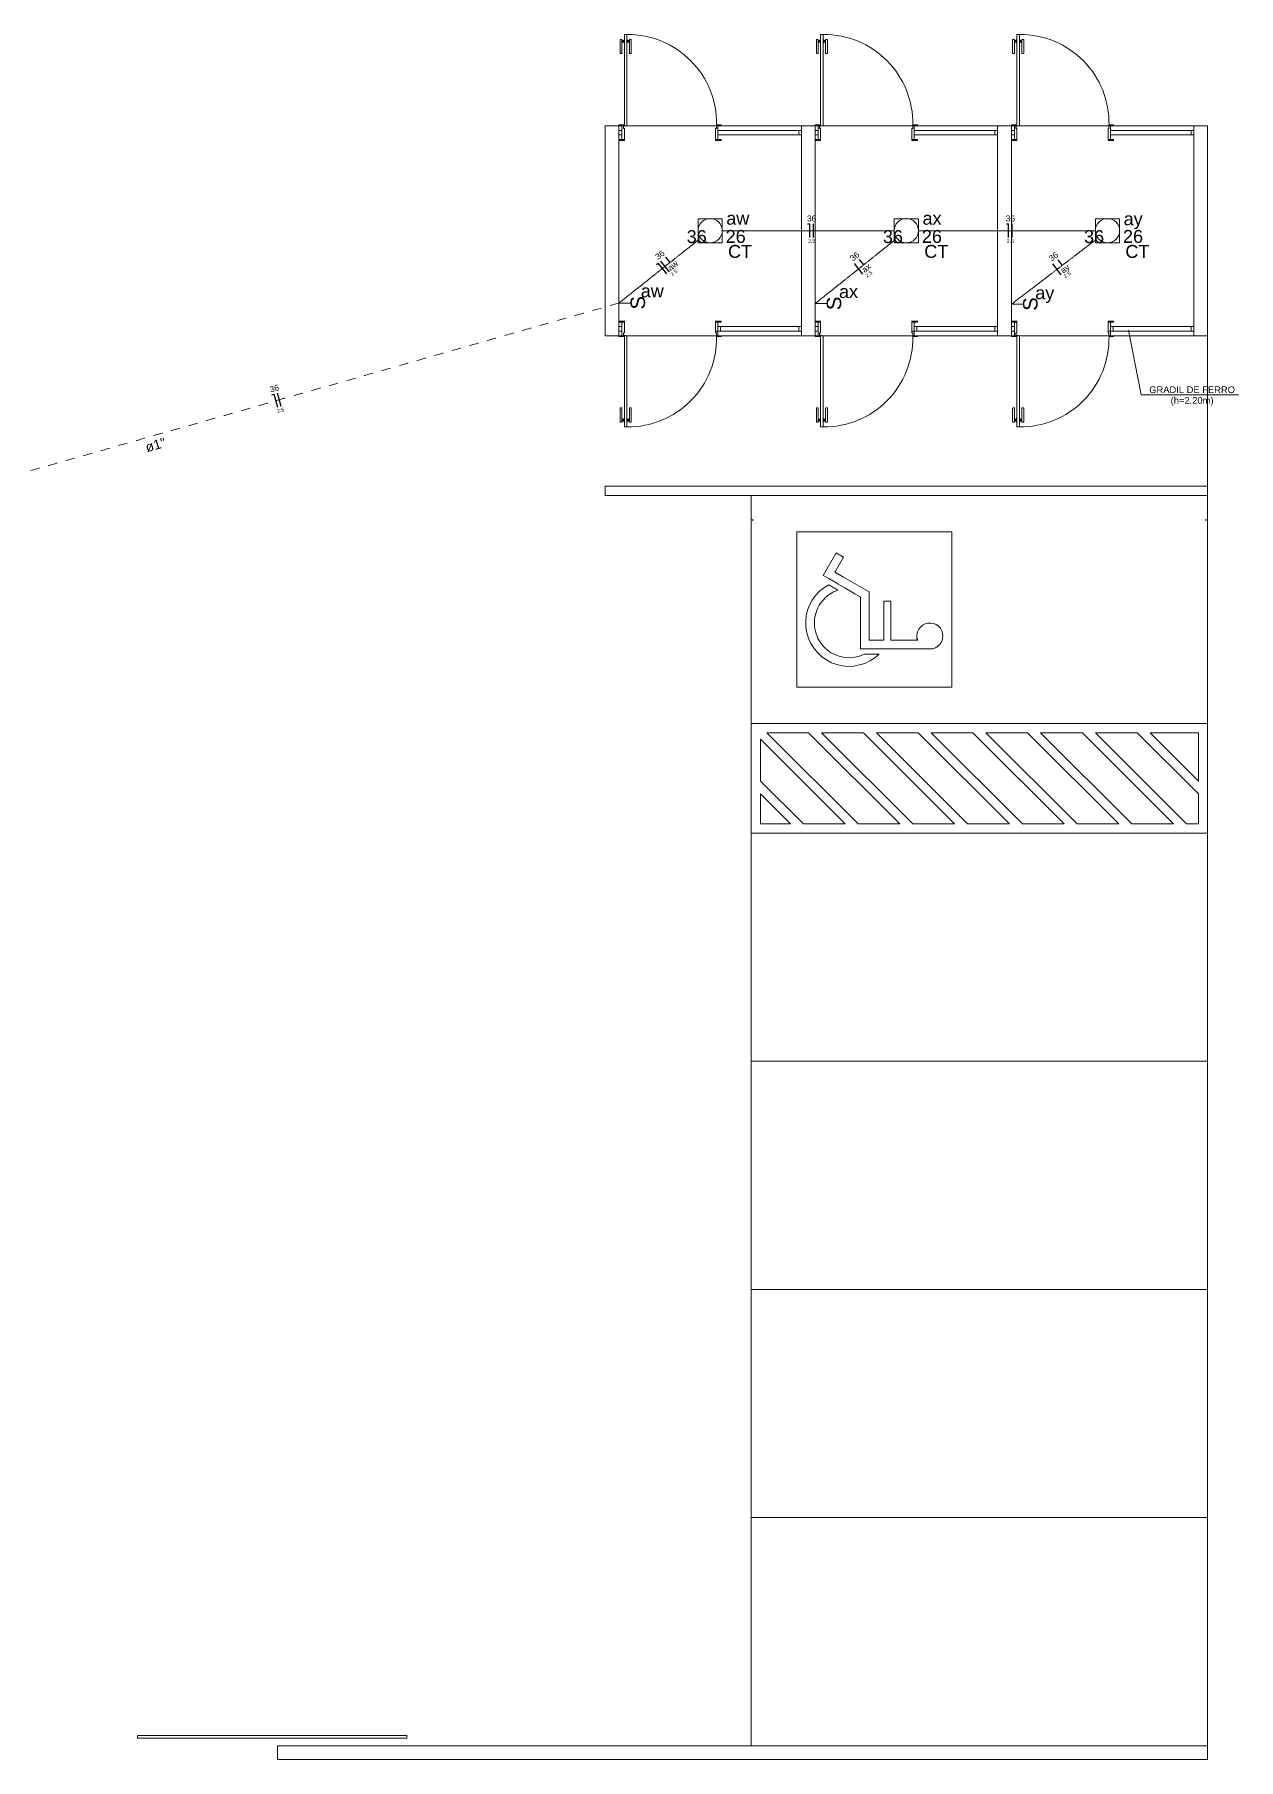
# Model space of a CAD drawing. Header units: millimetres. Extents: x -130 to 1399, y -90 to 1288.
# Drawn here: x 1153.36 to 1166.55, y 1239.62 to 1258.52 of the extents above; entities that cross this region are included whole.
import ezdxf

# ---------------------------------------------------------------- set-up
doc = ezdxf.new("R2010")
doc.units = ezdxf.units.MM
doc.header["$LTSCALE"] = 0.01
doc.linetypes.add('DOT2', pattern=[3.175, 0, -3.175])
for name, color, linetype, lineweight in [('Arquitetura', 134, 'Continuous', 5), ('EL-Condutos', 3, 'Continuous', 13), ('EL-Fios', 9, 'Continuous', 25), ('EL-Textos condutos', 7, 'Continuous', 20), ('EL-Textos fios', 7, 'Continuous', 20), ('EL-Textos pontos', 5, 'Continuous', 20), ('P-SIMBOL', 5, 'Continuous', 5)]:
    doc.layers.add(name, color=color, linetype=linetype, lineweight=lineweight)
doc.styles.add('ARIAL', font='arial.ttf')

msp = doc.modelspace()

# ---------------------------------------------------------------- hatches: boundary and pattern name
at = {"layer": 'Arquitetura', "linetype": 'Continuous'}
for points in [[(1161.211, 1253.203), (1161.231, 1253.198), (1161.231, 1253.208), (1161.211, 1253.203)], [(1166.211, 1253.203), (1166.192, 1253.208), (1166.192, 1253.198), (1166.211, 1253.203)]]:
    msp.add_hatch(color=256, dxfattribs=at).paths.add_polyline_path(points)

# ---------------------------------------------------------------- linework, layer by layer
at = {"layer": 'Arquitetura', "color": 3, "linetype": 'Continuous'}
for p, q in [((1159.776, 1258.316), (1159.776, 1258.467)), ((1159.796, 1258.467), (1159.796, 1258.316)), ((1159.819, 1258.426), (1159.819, 1258.466)), ((1159.854, 1258.426), (1159.854, 1258.466)), ((1159.877, 1258.467), (1159.877, 1258.316)), ((1159.897, 1258.316), (1159.897, 1258.467)), ((1161.927, 1258.316), (1161.927, 1258.467)), ((1161.947, 1258.467), (1161.947, 1258.316)), ((1161.97, 1258.426), (1161.97, 1258.466)), ((1162.003, 1258.426), (1162.003, 1258.466)), ((1162.026, 1258.467), (1162.026, 1258.316)), ((1162.046, 1258.316), (1162.046, 1258.467)), ((1164.076, 1258.316), (1164.076, 1258.467)), ((1164.096, 1258.467), (1164.096, 1258.316)), ((1164.119, 1258.426), (1164.119, 1258.466)), ((1164.153, 1258.426), (1164.153, 1258.466)), ((1164.177, 1258.467), (1164.177, 1258.316)), ((1164.197, 1258.316), (1164.197, 1258.467)), ((1159.793, 1258.313), (1159.779, 1258.313)), ((1159.88, 1258.313), (1159.894, 1258.313)), ((1161.943, 1258.313), (1161.929, 1258.313)), ((1162.03, 1258.313), (1162.044, 1258.313)), ((1164.093, 1258.313), (1164.079, 1258.313)), ((1164.18, 1258.313), (1164.194, 1258.313)), ((1159.776, 1254.426), (1159.776, 1254.274)), ((1159.793, 1254.429), (1159.779, 1254.429)), ((1159.796, 1254.274), (1159.796, 1254.426)), ((1159.877, 1254.274), (1159.877, 1254.426)), ((1159.88, 1254.429), (1159.894, 1254.429)), ((1159.897, 1254.426), (1159.897, 1254.274)), ((1161.927, 1254.426), (1161.927, 1254.274)), ((1161.943, 1254.429), (1161.929, 1254.429)), ((1161.947, 1254.274), (1161.947, 1254.426)), ((1162.026, 1254.274), (1162.026, 1254.426)), ((1162.03, 1254.429), (1162.044, 1254.429)), ((1162.046, 1254.426), (1162.046, 1254.274)), ((1164.076, 1254.426), (1164.076, 1254.274)), ((1164.093, 1254.429), (1164.079, 1254.429)), ((1164.096, 1254.274), (1164.096, 1254.426)), ((1164.177, 1254.274), (1164.177, 1254.426)), ((1164.18, 1254.429), (1164.194, 1254.429)), ((1164.197, 1254.426), (1164.197, 1254.274)), ((1159.819, 1254.316), (1159.819, 1254.276)), ((1159.854, 1254.316), (1159.854, 1254.276)), ((1161.97, 1254.316), (1161.97, 1254.276)), ((1162.003, 1254.316), (1162.003, 1254.276)), ((1164.119, 1254.316), (1164.119, 1254.276)), ((1164.153, 1254.316), (1164.153, 1254.276))]:
    msp.add_line(p, q, dxfattribs=at)
at = {"layer": 'Arquitetura', "color": 3}
for p, q in [((1159.796, 1258.467), (1159.776, 1258.467)), ((1159.796, 1258.456), (1159.819, 1258.456)), ((1159.796, 1258.446), (1159.819, 1258.446)), ((1159.796, 1258.436), (1159.819, 1258.436)), ((1159.819, 1258.466), (1159.822, 1258.466)), ((1159.819, 1258.426), (1159.822, 1258.426)), ((1159.854, 1258.466), (1159.851, 1258.466)), ((1159.854, 1258.426), (1159.851, 1258.426)), ((1159.877, 1258.456), (1159.854, 1258.456)), ((1159.877, 1258.446), (1159.854, 1258.446)), ((1159.877, 1258.436), (1159.854, 1258.436)), ((1159.877, 1258.467), (1159.897, 1258.467)), ((1161.947, 1258.467), (1161.927, 1258.467)), ((1161.947, 1258.456), (1161.97, 1258.456)), ((1161.947, 1258.446), (1161.97, 1258.446)), ((1161.947, 1258.436), (1161.97, 1258.436)), ((1161.97, 1258.466), (1161.971, 1258.466)), ((1161.97, 1258.426), (1161.971, 1258.426)), ((1162.003, 1258.466), (1162.002, 1258.466)), ((1162.003, 1258.426), (1162.002, 1258.426)), ((1162.026, 1258.456), (1162.003, 1258.456)), ((1162.026, 1258.446), (1162.003, 1258.446)), ((1162.026, 1258.436), (1162.003, 1258.436)), ((1162.026, 1258.467), (1162.046, 1258.467)), ((1164.096, 1258.467), (1164.076, 1258.467)), ((1164.096, 1258.456), (1164.119, 1258.456)), ((1164.096, 1258.446), (1164.119, 1258.446)), ((1164.096, 1258.436), (1164.119, 1258.436)), ((1164.119, 1258.466), (1164.121, 1258.466)), ((1164.119, 1258.426), (1164.121, 1258.426)), ((1164.153, 1258.466), (1164.151, 1258.466)), ((1164.153, 1258.426), (1164.151, 1258.426)), ((1164.177, 1258.456), (1164.153, 1258.456)), ((1164.177, 1258.446), (1164.153, 1258.446)), ((1164.177, 1258.436), (1164.153, 1258.436)), ((1164.177, 1258.467), (1164.197, 1258.467)), ((1161.762, 1257.471), (1160.846, 1257.471)), ((1161.762, 1257.421), (1160.846, 1257.421)), ((1163.911, 1257.471), (1162.996, 1257.471)), ((1163.911, 1257.421), (1162.996, 1257.421)), ((1166.062, 1257.471), (1165.147, 1257.471)), ((1166.062, 1257.421), (1165.147, 1257.421)), ((1161.762, 1255.271), (1160.822, 1255.271)), ((1161.762, 1255.321), (1160.846, 1255.321)), ((1163.911, 1255.271), (1162.971, 1255.271)), ((1163.911, 1255.321), (1162.996, 1255.321)), ((1166.062, 1255.271), (1165.121, 1255.271)), ((1166.062, 1255.321), (1165.147, 1255.321)), ((1159.796, 1254.274), (1159.776, 1254.274)), ((1159.796, 1254.306), (1159.819, 1254.306)), ((1159.796, 1254.296), (1159.819, 1254.296)), ((1159.796, 1254.286), (1159.819, 1254.286)), ((1159.819, 1254.316), (1159.822, 1254.316)), ((1159.819, 1254.276), (1159.822, 1254.276)), ((1159.854, 1254.316), (1159.851, 1254.316)), ((1159.854, 1254.276), (1159.851, 1254.276)), ((1159.877, 1254.306), (1159.854, 1254.306)), ((1159.877, 1254.296), (1159.854, 1254.296)), ((1159.877, 1254.286), (1159.854, 1254.286)), ((1159.877, 1254.274), (1159.897, 1254.274)), ((1161.947, 1254.274), (1161.927, 1254.274)), ((1161.947, 1254.306), (1161.97, 1254.306)), ((1161.947, 1254.296), (1161.97, 1254.296)), ((1161.947, 1254.286), (1161.97, 1254.286)), ((1161.97, 1254.316), (1161.971, 1254.316)), ((1161.97, 1254.276), (1161.971, 1254.276)), ((1162.003, 1254.316), (1162.002, 1254.316)), ((1162.003, 1254.276), (1162.002, 1254.276)), ((1162.026, 1254.306), (1162.003, 1254.306)), ((1162.026, 1254.296), (1162.003, 1254.296)), ((1162.026, 1254.286), (1162.003, 1254.286)), ((1162.026, 1254.274), (1162.046, 1254.274)), ((1164.096, 1254.274), (1164.076, 1254.274)), ((1164.096, 1254.306), (1164.119, 1254.306)), ((1164.096, 1254.296), (1164.119, 1254.296)), ((1164.096, 1254.286), (1164.119, 1254.286)), ((1164.119, 1254.316), (1164.121, 1254.316)), ((1164.119, 1254.276), (1164.121, 1254.276)), ((1164.153, 1254.316), (1164.151, 1254.316)), ((1164.153, 1254.276), (1164.151, 1254.276)), ((1164.177, 1254.306), (1164.153, 1254.306)), ((1164.177, 1254.296), (1164.153, 1254.296)), ((1164.177, 1254.286), (1164.153, 1254.286)), ((1164.177, 1254.274), (1164.197, 1254.274))]:
    msp.add_line(p, q, dxfattribs=at)
at = {"layer": 'Arquitetura', "color": 2}
for p, q in [((1159.822, 1257.521), (1159.822, 1258.521)), ((1159.822, 1258.521), (1159.851, 1258.521)), ((1159.851, 1258.521), (1159.851, 1257.521)), ((1161.971, 1257.521), (1161.971, 1258.521)), ((1161.971, 1258.521), (1162.002, 1258.521)), ((1162.002, 1258.521), (1162.002, 1257.521)), ((1164.121, 1257.521), (1164.121, 1258.521)), ((1164.121, 1258.521), (1164.151, 1258.521)), ((1164.151, 1258.521), (1164.151, 1257.521)), ((1159.851, 1257.521), (1159.822, 1257.521)), ((1162.002, 1257.521), (1161.971, 1257.521)), ((1164.151, 1257.521), (1164.121, 1257.521)), ((1159.822, 1255.221), (1159.822, 1254.221)), ((1159.851, 1255.221), (1159.822, 1255.221)), ((1159.851, 1254.221), (1159.851, 1255.221)), ((1161.971, 1255.221), (1161.971, 1254.221)), ((1162.002, 1255.221), (1161.971, 1255.221)), ((1162.002, 1254.221), (1162.002, 1255.221)), ((1164.121, 1255.221), (1164.121, 1254.221)), ((1164.151, 1255.221), (1164.121, 1255.221)), ((1164.151, 1254.221), (1164.151, 1255.221)), ((1159.822, 1254.221), (1159.851, 1254.221)), ((1161.971, 1254.221), (1162.002, 1254.221)), ((1164.121, 1254.221), (1164.151, 1254.221)), ((1161.642, 1250.87), (1161.84, 1250.87)), ((1161.642, 1250.87), (1161.84, 1250.87)), ((1162.583, 1250.129), (1162.841, 1249.871)), ((1162.583, 1250.129), (1162.841, 1249.871))]:
    msp.add_line(p, q, dxfattribs=at)
at = {"layer": 'Arquitetura'}
for p, q in [((1159.611, 1257.521), (1166.211, 1257.521)), ((1159.813, 1257.504), (1159.813, 1257.507)), ((1159.828, 1257.519), (1159.825, 1257.519)), ((1161.963, 1257.504), (1161.963, 1257.507)), ((1161.978, 1257.519), (1161.975, 1257.519)), ((1164.113, 1257.504), (1164.113, 1257.507)), ((1164.128, 1257.519), (1164.125, 1257.519)), ((1166.211, 1257.521), (1166.211, 1254.771)), ((1161.971, 1257.371), (1161.911, 1257.371)), ((1159.813, 1255.237), (1159.813, 1255.234)), ((1159.828, 1255.222), (1159.825, 1255.222)), ((1161.963, 1255.237), (1161.963, 1255.234)), ((1161.978, 1255.222), (1161.975, 1255.222)), ((1164.113, 1255.237), (1164.113, 1255.234)), ((1164.128, 1255.222), (1164.125, 1255.222)), ((1165.485, 1254.574), (1165.347, 1255.283)), ((1166.211, 1239.621), (1166.211, 1255.221)), ((1166.55, 1254.574), (1165.485, 1254.574)), ((1159.611, 1253.471), (1159.611, 1253.571)), ((1161.211, 1253.431), (1161.211, 1253.183)), ((1166.211, 1253.431), (1166.211, 1253.183)), ((1161.711, 1253.071), (1161.711, 1251.37)), ((1161.809, 1253.071), (1161.711, 1253.071)), ((1161.815, 1253.071), (1161.809, 1253.071)), ((1161.83, 1253.071), (1161.815, 1253.071)), ((1161.851, 1253.071), (1161.83, 1253.071)), ((1161.881, 1253.071), (1161.851, 1253.071)), ((1161.917, 1253.071), (1161.881, 1253.071)), ((1161.961, 1253.071), (1161.917, 1253.071)), ((1161.999, 1253.071), (1161.961, 1253.071)), ((1162.141, 1253.071), (1161.999, 1253.071)), ((1162.224, 1253.071), (1162.141, 1253.071)), ((1162.505, 1253.071), (1162.224, 1253.071)), ((1162.664, 1253.071), (1162.505, 1253.071)), ((1162.74, 1253.071), (1162.664, 1253.071)), ((1163.028, 1253.071), (1162.74, 1253.071)), ((1163.034, 1253.071), (1163.028, 1253.071)), ((1163.047, 1253.071), (1163.034, 1253.071)), ((1163.066, 1253.071), (1163.047, 1253.071)), ((1163.089, 1253.071), (1163.066, 1253.071)), ((1163.117, 1253.071), (1163.089, 1253.071)), ((1163.148, 1253.071), (1163.117, 1253.071)), ((1163.178, 1253.071), (1163.148, 1253.071)), ((1163.21, 1253.071), (1163.178, 1253.071)), ((1163.239, 1253.071), (1163.21, 1253.071)), ((1163.265, 1253.071), (1163.239, 1253.071)), ((1163.286, 1253.071), (1163.265, 1253.071)), ((1163.301, 1253.071), (1163.286, 1253.071)), ((1163.309, 1253.071), (1163.301, 1253.071)), ((1163.311, 1253.071), (1163.309, 1253.071)), ((1163.411, 1253.071), (1163.311, 1253.071)), ((1163.411, 1253.071), (1163.411, 1251.37)), ((1162.141, 1252.842), (1161.999, 1252.595)), ((1162.141, 1252.842), (1161.999, 1252.595)), ((1162.224, 1252.796), (1162.135, 1252.641)), ((1162.224, 1252.796), (1162.141, 1252.842)), ((1162.224, 1252.796), (1162.141, 1252.842)), ((1162.008, 1252.591), (1161.999, 1252.595)), ((1162.063, 1252.559), (1162.008, 1252.591)), ((1162.063, 1252.493), (1162.008, 1252.459)), ((1162.063, 1252.493), (1162.008, 1252.459)), ((1162.149, 1252.508), (1162.063, 1252.559)), ((1162.149, 1252.442), (1162.063, 1252.493)), ((1162.149, 1252.442), (1162.063, 1252.493)), ((1162.128, 1252.631), (1162.135, 1252.641)), ((1162.128, 1252.631), (1162.135, 1252.641)), ((1162.135, 1252.627), (1162.128, 1252.631)), ((1162.224, 1252.576), (1162.135, 1252.627)), ((1162.224, 1252.576), (1162.135, 1252.627)), ((1162.164, 1252.5), (1162.149, 1252.508)), ((1162.186, 1252.487), (1162.164, 1252.5)), ((1162.505, 1252.413), (1162.224, 1252.576)), ((1162.505, 1252.413), (1162.224, 1252.576)), ((1161.881, 1252.324), (1161.851, 1252.269)), ((1161.881, 1252.324), (1161.851, 1252.269)), ((1161.917, 1252.375), (1161.881, 1252.324)), ((1161.917, 1252.375), (1161.881, 1252.324)), ((1161.961, 1252.421), (1161.917, 1252.375)), ((1161.961, 1252.421), (1161.917, 1252.375)), ((1161.999, 1252.451), (1161.961, 1252.421)), ((1161.999, 1252.451), (1161.961, 1252.421)), ((1161.989, 1252.313), (1161.97, 1252.286)), ((1162.003, 1252.328), (1161.989, 1252.313)), ((1162.008, 1252.459), (1161.999, 1252.451)), ((1162.008, 1252.459), (1161.999, 1252.451)), ((1162.027, 1252.351), (1162.003, 1252.328)), ((1162.044, 1252.366), (1162.027, 1252.351)), ((1162.067, 1252.385), (1162.044, 1252.366)), ((1162.086, 1252.398), (1162.067, 1252.385)), ((1162.114, 1252.413), (1162.086, 1252.398)), ((1162.135, 1252.421), (1162.114, 1252.413)), ((1162.149, 1252.428), (1162.135, 1252.421)), ((1162.164, 1252.434), (1162.149, 1252.442)), ((1162.164, 1252.434), (1162.149, 1252.442)), ((1162.164, 1252.434), (1162.149, 1252.428)), ((1162.238, 1252.457), (1162.186, 1252.487)), ((1162.294, 1252.426), (1162.238, 1252.457)), ((1162.346, 1252.394), (1162.294, 1252.426)), ((1162.399, 1252.364), (1162.346, 1252.394)), ((1162.41, 1252.358), (1162.399, 1252.364)), ((1162.41, 1252.358), (1162.41, 1251.789)), ((1162.505, 1252.413), (1162.505, 1251.884)), ((1162.74, 1252.311), (1162.664, 1252.311)), ((1162.74, 1252.311), (1162.664, 1252.311)), ((1162.664, 1252.311), (1162.664, 1251.884)), ((1162.74, 1252.311), (1162.74, 1251.884)), ((1161.815, 1252.15), (1161.809, 1252.089)), ((1161.815, 1252.15), (1161.809, 1252.089)), ((1161.83, 1252.212), (1161.815, 1252.15)), ((1161.83, 1252.212), (1161.815, 1252.15)), ((1161.851, 1252.269), (1161.83, 1252.212)), ((1161.851, 1252.269), (1161.83, 1252.212)), ((1161.904, 1252.062), (1161.906, 1252.117)), ((1161.904, 1252.062), (1161.906, 1252.117)), ((1161.91, 1252.134), (1161.906, 1252.117)), ((1161.917, 1252.169), (1161.91, 1252.134)), ((1161.923, 1252.189), (1161.917, 1252.169)), ((1161.934, 1252.22), (1161.923, 1252.189)), ((1161.942, 1252.239), (1161.934, 1252.22)), ((1161.957, 1252.269), (1161.942, 1252.239)), ((1161.97, 1252.286), (1161.957, 1252.269)), ((1161.811, 1252.026), (1161.809, 1252.089)), ((1161.822, 1251.964), (1161.811, 1252.026)), ((1161.841, 1251.905), (1161.822, 1251.964)), ((1161.906, 1252.04), (1161.904, 1252.062)), ((1161.91, 1252.009), (1161.906, 1252.04)), ((1161.917, 1251.981), (1161.91, 1252.009)), ((1161.917, 1251.981), (1161.91, 1252.009)), ((1161.923, 1251.956), (1161.917, 1251.981)), ((1161.923, 1251.956), (1161.917, 1251.981)), ((1161.934, 1251.928), (1161.923, 1251.956)), ((1161.934, 1251.928), (1161.923, 1251.956)), ((1161.942, 1251.905), (1161.934, 1251.928)), ((1161.942, 1251.905), (1161.934, 1251.928)), ((1163.034, 1251.975), (1163.028, 1251.945)), ((1163.034, 1251.975), (1163.028, 1251.945)), ((1163.028, 1251.945), (1163.028, 1251.913)), ((1163.028, 1251.884), (1163.028, 1251.945)), ((1163.047, 1252.004), (1163.034, 1251.975)), ((1163.047, 1252.004), (1163.034, 1251.975)), ((1163.066, 1252.028), (1163.047, 1252.004)), ((1163.066, 1252.028), (1163.047, 1252.004)), ((1163.089, 1252.049), (1163.066, 1252.028)), ((1163.089, 1252.049), (1163.066, 1252.028)), ((1163.117, 1252.064), (1163.089, 1252.049)), ((1163.117, 1252.064), (1163.089, 1252.049)), ((1163.148, 1252.072), (1163.117, 1252.064)), ((1163.148, 1252.072), (1163.117, 1252.064)), ((1163.178, 1252.072), (1163.148, 1252.072)), ((1163.178, 1252.072), (1163.148, 1252.072)), ((1163.21, 1252.068), (1163.178, 1252.072)), ((1163.21, 1252.068), (1163.178, 1252.072)), ((1163.239, 1252.055), (1163.21, 1252.068)), ((1163.239, 1252.055), (1163.21, 1252.068)), ((1163.265, 1252.038), (1163.239, 1252.055)), ((1163.265, 1252.038), (1163.239, 1252.055)), ((1163.286, 1252.015), (1163.265, 1252.038)), ((1163.286, 1252.015), (1163.265, 1252.038)), ((1163.301, 1251.987), (1163.286, 1252.015)), ((1163.301, 1251.987), (1163.286, 1252.015)), ((1163.309, 1251.958), (1163.301, 1251.987)), ((1163.309, 1251.958), (1163.301, 1251.987)), ((1163.311, 1251.926), (1163.309, 1251.958)), ((1163.311, 1251.926), (1163.309, 1251.958)), ((1163.311, 1251.926), (1163.309, 1251.909)), ((1161.866, 1251.848), (1161.841, 1251.905)), ((1161.9, 1251.795), (1161.866, 1251.848)), ((1161.94, 1251.746), (1161.9, 1251.795)), ((1161.984, 1251.704), (1161.94, 1251.746)), ((1161.957, 1251.88), (1161.942, 1251.905)), ((1161.957, 1251.88), (1161.942, 1251.905)), ((1161.97, 1251.858), (1161.957, 1251.88)), ((1161.97, 1251.858), (1161.957, 1251.88)), ((1161.989, 1251.835), (1161.97, 1251.858)), ((1161.989, 1251.835), (1161.97, 1251.858)), ((1162.003, 1251.816), (1161.989, 1251.835)), ((1162.003, 1251.816), (1161.989, 1251.835)), ((1162.027, 1251.795), (1162.003, 1251.816)), ((1162.027, 1251.795), (1162.003, 1251.816)), ((1162.044, 1251.78), (1162.027, 1251.795)), ((1162.044, 1251.78), (1162.027, 1251.795)), ((1162.067, 1251.761), (1162.044, 1251.78)), ((1162.067, 1251.761), (1162.044, 1251.78)), ((1162.086, 1251.748), (1162.067, 1251.761)), ((1162.086, 1251.748), (1162.067, 1251.761)), ((1162.114, 1251.734), (1162.086, 1251.748)), ((1162.114, 1251.734), (1162.086, 1251.748)), ((1162.135, 1251.723), (1162.114, 1251.734)), ((1162.135, 1251.723), (1162.114, 1251.734)), ((1162.45, 1251.789), (1162.41, 1251.789)), ((1162.566, 1251.789), (1162.45, 1251.789)), ((1162.664, 1251.884), (1162.505, 1251.884)), ((1162.664, 1251.884), (1162.505, 1251.884)), ((1162.613, 1251.789), (1162.566, 1251.789)), ((1163.169, 1251.789), (1162.613, 1251.789)), ((1163.028, 1251.884), (1162.74, 1251.884)), ((1163.028, 1251.884), (1162.74, 1251.884)), ((1163.028, 1251.913), (1163.028, 1251.884)), ((1163.028, 1251.913), (1163.028, 1251.884)), ((1163.034, 1251.888), (1163.028, 1251.913)), ((1163.028, 1251.913), (1163.028, 1251.884)), ((1163.028, 1251.884), (1163.028, 1251.913)), ((1163.028, 1251.884), (1163.028, 1251.913)), ((1163.028, 1251.884), (1163.034, 1251.888)), ((1163.028, 1251.884), (1163.034, 1251.888)), ((1163.034, 1251.884), (1163.028, 1251.884)), ((1163.034, 1251.884), (1163.028, 1251.884)), ((1163.036, 1251.884), (1163.034, 1251.888)), ((1163.034, 1251.888), (1163.034, 1251.884)), ((1163.034, 1251.888), (1163.034, 1251.884)), ((1163.034, 1251.884), (1163.036, 1251.884)), ((1163.034, 1251.884), (1163.036, 1251.884)), ((1163.201, 1251.791), (1163.169, 1251.789)), ((1163.231, 1251.801), (1163.201, 1251.791)), ((1163.256, 1251.818), (1163.231, 1251.801)), ((1163.28, 1251.839), (1163.256, 1251.818)), ((1163.296, 1251.867), (1163.28, 1251.839)), ((1163.307, 1251.894), (1163.296, 1251.867)), ((1163.309, 1251.909), (1163.307, 1251.894)), ((1162.035, 1251.668), (1161.984, 1251.704)), ((1162.09, 1251.638), (1162.035, 1251.668)), ((1162.149, 1251.617), (1162.09, 1251.638)), ((1162.149, 1251.719), (1162.135, 1251.723)), ((1162.149, 1251.719), (1162.135, 1251.723)), ((1162.164, 1251.715), (1162.149, 1251.719)), ((1162.164, 1251.715), (1162.149, 1251.719)), ((1162.211, 1251.605), (1162.149, 1251.617)), ((1162.186, 1251.706), (1162.164, 1251.715)), ((1162.186, 1251.706), (1162.164, 1251.715)), ((1162.238, 1251.695), (1162.186, 1251.706)), ((1162.238, 1251.695), (1162.186, 1251.706)), ((1162.272, 1251.598), (1162.211, 1251.605)), ((1162.294, 1251.693), (1162.238, 1251.695)), ((1162.294, 1251.693), (1162.238, 1251.695)), ((1162.336, 1251.6), (1162.272, 1251.598)), ((1162.346, 1251.698), (1162.294, 1251.693)), ((1162.346, 1251.698), (1162.294, 1251.693)), ((1162.397, 1251.613), (1162.336, 1251.6)), ((1162.399, 1251.71), (1162.346, 1251.698)), ((1162.399, 1251.71), (1162.346, 1251.698)), ((1162.456, 1251.63), (1162.397, 1251.613)), ((1162.41, 1251.715), (1162.399, 1251.71)), ((1162.41, 1251.715), (1162.399, 1251.71)), ((1162.45, 1251.731), (1162.41, 1251.715)), ((1162.45, 1251.731), (1162.41, 1251.715)), ((1162.566, 1251.731), (1162.45, 1251.731)), ((1162.566, 1251.731), (1162.45, 1251.731)), ((1162.513, 1251.657), (1162.456, 1251.63)), ((1162.566, 1251.691), (1162.513, 1251.657)), ((1162.613, 1251.731), (1162.566, 1251.691)), ((1162.613, 1251.731), (1162.566, 1251.731)), ((1162.613, 1251.731), (1162.566, 1251.731)), ((1161.809, 1251.37), (1161.711, 1251.37)), ((1161.809, 1251.37), (1161.711, 1251.37)), ((1161.811, 1251.37), (1161.809, 1251.37)), ((1161.811, 1251.37), (1161.809, 1251.37)), ((1161.822, 1251.37), (1161.811, 1251.37)), ((1161.822, 1251.37), (1161.811, 1251.37)), ((1161.841, 1251.37), (1161.822, 1251.37)), ((1161.841, 1251.37), (1161.822, 1251.37)), ((1161.866, 1251.37), (1161.841, 1251.37)), ((1161.866, 1251.37), (1161.841, 1251.37)), ((1161.9, 1251.37), (1161.866, 1251.37)), ((1161.9, 1251.37), (1161.866, 1251.37)), ((1161.94, 1251.37), (1161.9, 1251.37)), ((1161.94, 1251.37), (1161.9, 1251.37)), ((1161.984, 1251.37), (1161.94, 1251.37)), ((1161.984, 1251.37), (1161.94, 1251.37)), ((1162.035, 1251.37), (1161.984, 1251.37)), ((1162.035, 1251.37), (1161.984, 1251.37)), ((1162.09, 1251.37), (1162.035, 1251.37)), ((1162.09, 1251.37), (1162.035, 1251.37)), ((1162.149, 1251.37), (1162.09, 1251.37)), ((1162.149, 1251.37), (1162.09, 1251.37)), ((1162.211, 1251.37), (1162.149, 1251.37)), ((1162.211, 1251.37), (1162.149, 1251.37)), ((1162.272, 1251.37), (1162.211, 1251.37)), ((1162.272, 1251.37), (1162.211, 1251.37)), ((1162.336, 1251.37), (1162.272, 1251.37)), ((1162.336, 1251.37), (1162.272, 1251.37)), ((1162.397, 1251.37), (1162.336, 1251.37)), ((1162.397, 1251.37), (1162.336, 1251.37)), ((1162.456, 1251.37), (1162.397, 1251.37)), ((1162.456, 1251.37), (1162.397, 1251.37)), ((1162.513, 1251.37), (1162.456, 1251.37)), ((1162.513, 1251.37), (1162.456, 1251.37)), ((1162.566, 1251.37), (1162.513, 1251.37)), ((1162.566, 1251.37), (1162.513, 1251.37)), ((1162.613, 1251.37), (1162.566, 1251.37)), ((1162.613, 1251.37), (1162.566, 1251.37)), ((1163.169, 1251.37), (1162.613, 1251.37)), ((1163.169, 1251.37), (1162.613, 1251.37)), ((1163.201, 1251.37), (1163.169, 1251.37)), ((1163.201, 1251.37), (1163.169, 1251.37)), ((1163.231, 1251.37), (1163.201, 1251.37)), ((1163.231, 1251.37), (1163.201, 1251.37)), ((1163.256, 1251.37), (1163.231, 1251.37)), ((1163.256, 1251.37), (1163.231, 1251.37)), ((1163.28, 1251.37), (1163.256, 1251.37)), ((1163.28, 1251.37), (1163.256, 1251.37)), ((1163.296, 1251.37), (1163.28, 1251.37)), ((1163.296, 1251.37), (1163.28, 1251.37)), ((1163.307, 1251.37), (1163.296, 1251.37)), ((1163.307, 1251.37), (1163.296, 1251.37)), ((1163.309, 1251.37), (1163.307, 1251.37)), ((1163.309, 1251.37), (1163.307, 1251.37)), ((1163.311, 1251.37), (1163.309, 1251.37)), ((1163.311, 1251.37), (1163.309, 1251.37)), ((1163.411, 1251.37), (1163.311, 1251.37)), ((1163.411, 1251.37), (1163.311, 1251.37)), ((1162.241, 1249.871), (1161.312, 1250.8)), ((1161.312, 1250.8), (1161.312, 1250.341)), ((1161.84, 1250.87), (1161.383, 1250.87)), ((1161.383, 1250.87), (1162.382, 1249.871)), ((1162.841, 1249.871), (1161.84, 1250.87)), ((1162.441, 1250.87), (1161.982, 1250.87)), ((1161.982, 1250.87), (1162.983, 1249.871)), ((1163.44, 1249.871), (1162.441, 1250.87)), ((1163.04, 1250.87), (1162.583, 1250.87)), ((1162.583, 1250.87), (1163.582, 1249.871)), ((1164.041, 1249.871), (1163.04, 1250.87)), ((1163.641, 1250.87), (1163.182, 1250.87)), ((1163.182, 1250.87), (1164.183, 1249.871)), ((1164.64, 1249.871), (1163.641, 1250.87)), ((1163.783, 1250.87), (1164.782, 1249.871)), ((1164.24, 1250.87), (1163.783, 1250.87)), ((1165.241, 1249.871), (1164.24, 1250.87)), ((1164.382, 1250.87), (1165.383, 1249.871)), ((1164.841, 1250.87), (1164.382, 1250.87)), ((1165.84, 1249.871), (1164.841, 1250.87)), ((1164.983, 1250.87), (1165.982, 1249.871)), ((1165.44, 1250.87), (1164.983, 1250.87)), ((1166.111, 1250.201), (1165.44, 1250.87)), ((1165.582, 1250.87), (1166.111, 1250.341)), ((1166.111, 1250.87), (1165.582, 1250.87)), ((1166.111, 1250.341), (1166.111, 1250.87)), ((1161.312, 1250.341), (1161.783, 1249.871)), ((1161.642, 1249.871), (1161.312, 1250.201)), ((1161.312, 1250.201), (1161.312, 1249.871)), ((1166.111, 1249.871), (1166.111, 1250.201)), ((1161.312, 1249.871), (1161.642, 1249.871)), ((1161.783, 1249.871), (1162.241, 1249.871)), ((1162.382, 1249.871), (1162.841, 1249.871)), ((1162.983, 1249.871), (1163.44, 1249.871)), ((1163.582, 1249.871), (1164.041, 1249.871)), ((1164.183, 1249.871), (1164.64, 1249.871)), ((1164.782, 1249.871), (1165.241, 1249.871)), ((1165.383, 1249.871), (1165.84, 1249.871)), ((1165.982, 1249.871), (1166.111, 1249.871)), ((1154.49, 1239.884), (1157.44, 1239.884)), ((1154.49, 1239.854), (1154.49, 1239.884)), ((1157.44, 1239.854), (1154.49, 1239.854)), ((1157.44, 1239.884), (1157.44, 1239.854))]:
    msp.add_line(p, q, dxfattribs=at)
at = {"layer": 'Arquitetura', "color": 1}
for p, q in [((1166.211, 1257.521), (1159.611, 1257.521)), ((1159.611, 1257.521), (1159.611, 1255.221)), ((1159.762, 1257.521), (1159.762, 1255.221)), ((1161.762, 1257.521), (1161.762, 1255.221)), ((1161.911, 1257.521), (1161.911, 1255.221)), ((1163.911, 1257.521), (1163.911, 1255.221)), ((1164.062, 1257.521), (1164.062, 1255.221)), ((1166.062, 1255.221), (1166.062, 1257.521)), ((1166.211, 1255.221), (1166.211, 1257.521)), ((1159.611, 1255.221), (1166.211, 1255.221))]:
    msp.add_line(p, q, dxfattribs=at)
at = {"layer": 'Arquitetura', "linetype": 'Continuous'}
for p, q in [((1159.611, 1253.571), (1166.211, 1253.571)), ((1159.611, 1253.471), (1166.211, 1253.471)), ((1161.211, 1253.471), (1161.211, 1239.771)), ((1161.211, 1250.971), (1166.211, 1250.971)), ((1161.211, 1249.771), (1166.211, 1249.771)), ((1161.211, 1247.271), (1166.211, 1247.271)), ((1161.211, 1244.771), (1166.211, 1244.771)), ((1161.211, 1242.271), (1166.211, 1242.271)), ((1156.022, 1239.621), (1156.022, 1239.771)), ((1156.022, 1239.771), (1166.211, 1239.771)), ((1156.022, 1239.621), (1166.211, 1239.621))]:
    msp.add_line(p, q, dxfattribs=at)
at = {"layer": 'Arquitetura', "color": 3}
for points in [[(1159.812, 1257.531), (1159.762, 1257.531), (1159.762, 1257.521), (1159.812, 1257.521), (1159.812, 1257.531)], [(1159.762, 1257.471), (1159.796, 1257.471), (1159.796, 1257.421), (1159.762, 1257.421), (1159.762, 1257.471)], [(1160.881, 1257.531), (1160.832, 1257.531), (1160.832, 1257.521), (1160.881, 1257.521), (1160.881, 1257.531)], [(1161.732, 1257.471), (1161.762, 1257.471), (1161.762, 1257.421), (1161.732, 1257.421), (1161.732, 1257.471)], [(1161.961, 1257.531), (1161.911, 1257.531), (1161.911, 1257.521), (1161.961, 1257.521), (1161.961, 1257.531)], [(1161.911, 1257.471), (1161.947, 1257.471), (1161.947, 1257.421), (1161.911, 1257.421), (1161.911, 1257.471)], [(1163.032, 1257.531), (1162.982, 1257.531), (1162.982, 1257.521), (1163.032, 1257.521), (1163.032, 1257.531)], [(1163.881, 1257.471), (1163.911, 1257.471), (1163.911, 1257.421), (1163.881, 1257.421), (1163.881, 1257.471)], [(1164.111, 1257.531), (1164.062, 1257.531), (1164.062, 1257.521), (1164.111, 1257.521), (1164.111, 1257.531)], [(1164.062, 1257.471), (1164.096, 1257.471), (1164.096, 1257.421), (1164.062, 1257.421), (1164.062, 1257.471)], [(1165.181, 1257.531), (1165.131, 1257.531), (1165.131, 1257.521), (1165.181, 1257.521), (1165.181, 1257.531)], [(1166.032, 1257.471), (1166.062, 1257.471), (1166.062, 1257.421), (1166.032, 1257.421), (1166.032, 1257.471)], [(1159.822, 1257.371), (1159.796, 1257.371), (1159.762, 1257.371), (1159.762, 1257.361), (1159.822, 1257.361), (1159.822, 1257.371)], [(1160.881, 1257.371), (1160.822, 1257.371), (1160.822, 1257.361), (1160.881, 1257.361), (1160.881, 1257.371)], [(1161.971, 1257.371), (1161.947, 1257.371), (1161.911, 1257.371), (1161.911, 1257.361), (1161.971, 1257.361), (1161.971, 1257.371)], [(1163.032, 1257.371), (1162.971, 1257.371), (1162.971, 1257.361), (1163.032, 1257.361), (1163.032, 1257.371)], [(1164.121, 1257.371), (1164.096, 1257.371), (1164.062, 1257.371), (1164.062, 1257.361), (1164.121, 1257.361), (1164.121, 1257.371)], [(1165.181, 1257.371), (1165.121, 1257.371), (1165.121, 1257.361), (1165.181, 1257.361), (1165.181, 1257.371)], [(1159.822, 1255.371), (1159.796, 1255.371), (1159.762, 1255.371), (1159.762, 1255.381), (1159.822, 1255.381), (1159.822, 1255.371)], [(1160.881, 1255.371), (1160.822, 1255.371), (1160.822, 1255.381), (1160.881, 1255.381), (1160.881, 1255.371)], [(1161.971, 1255.371), (1161.947, 1255.371), (1161.911, 1255.371), (1161.911, 1255.381), (1161.971, 1255.381), (1161.971, 1255.371)], [(1163.032, 1255.371), (1162.971, 1255.371), (1162.971, 1255.381), (1163.032, 1255.381), (1163.032, 1255.371)], [(1164.121, 1255.371), (1164.096, 1255.371), (1164.062, 1255.371), (1164.062, 1255.381), (1164.121, 1255.381), (1164.121, 1255.371)], [(1165.181, 1255.371), (1165.121, 1255.371), (1165.121, 1255.381), (1165.181, 1255.381), (1165.181, 1255.371)], [(1159.762, 1255.271), (1159.796, 1255.271), (1159.796, 1255.321), (1159.762, 1255.321), (1159.762, 1255.271)], [(1159.812, 1255.211), (1159.762, 1255.211), (1159.762, 1255.221), (1159.812, 1255.221), (1159.812, 1255.211)], [(1160.881, 1255.211), (1160.832, 1255.211), (1160.832, 1255.221), (1160.881, 1255.221), (1160.881, 1255.211)], [(1160.846, 1255.271), (1160.877, 1255.271), (1160.877, 1255.321), (1160.846, 1255.321), (1160.846, 1255.271)], [(1161.732, 1255.271), (1161.762, 1255.271), (1161.762, 1255.321), (1161.732, 1255.321), (1161.732, 1255.271)], [(1161.911, 1255.271), (1161.947, 1255.271), (1161.947, 1255.321), (1161.911, 1255.321), (1161.911, 1255.271)], [(1161.961, 1255.211), (1161.911, 1255.211), (1161.911, 1255.221), (1161.961, 1255.221), (1161.961, 1255.211)], [(1163.032, 1255.211), (1162.982, 1255.211), (1162.982, 1255.221), (1163.032, 1255.221), (1163.032, 1255.211)], [(1162.996, 1255.271), (1163.026, 1255.271), (1163.026, 1255.321), (1162.996, 1255.321), (1162.996, 1255.271)], [(1163.881, 1255.271), (1163.911, 1255.271), (1163.911, 1255.321), (1163.881, 1255.321), (1163.881, 1255.271)], [(1164.062, 1255.271), (1164.096, 1255.271), (1164.096, 1255.321), (1164.062, 1255.321), (1164.062, 1255.271)], [(1164.111, 1255.211), (1164.062, 1255.211), (1164.062, 1255.221), (1164.111, 1255.221), (1164.111, 1255.211)], [(1165.181, 1255.211), (1165.131, 1255.211), (1165.131, 1255.221), (1165.181, 1255.221), (1165.181, 1255.211)], [(1165.147, 1255.271), (1165.177, 1255.271), (1165.177, 1255.321), (1165.147, 1255.321), (1165.147, 1255.271)], [(1166.032, 1255.271), (1166.062, 1255.271), (1166.062, 1255.321), (1166.032, 1255.321), (1166.032, 1255.271)]]:
    msp.add_lwpolyline(points, close=True, dxfattribs=at)
at = {"layer": 'Arquitetura', "color": 2}
for points in [[(1159.822, 1257.491), (1159.812, 1257.491), (1159.812, 1257.521), (1159.796, 1257.521), (1159.796, 1257.371), (1159.822, 1257.371), (1159.822, 1257.491)], [(1160.822, 1257.491), (1160.832, 1257.491), (1160.832, 1257.521), (1160.846, 1257.521), (1160.846, 1257.371), (1160.822, 1257.371), (1160.822, 1257.491)], [(1161.971, 1257.491), (1161.961, 1257.491), (1161.961, 1257.521), (1161.947, 1257.521), (1161.947, 1257.371), (1161.971, 1257.371), (1161.971, 1257.491)], [(1162.971, 1257.491), (1162.982, 1257.491), (1162.982, 1257.521), (1162.996, 1257.521), (1162.996, 1257.371), (1162.971, 1257.371), (1162.971, 1257.491)], [(1164.121, 1257.491), (1164.111, 1257.491), (1164.111, 1257.521), (1164.096, 1257.521), (1164.096, 1257.371), (1164.121, 1257.371), (1164.121, 1257.491)], [(1165.121, 1257.491), (1165.131, 1257.491), (1165.131, 1257.521), (1165.147, 1257.521), (1165.147, 1257.371), (1165.121, 1257.371), (1165.121, 1257.491)], [(1159.822, 1255.251), (1159.812, 1255.251), (1159.812, 1255.221), (1159.796, 1255.221), (1159.796, 1255.371), (1159.822, 1255.371), (1159.822, 1255.251)], [(1160.822, 1255.251), (1160.832, 1255.251), (1160.832, 1255.221), (1160.846, 1255.221), (1160.846, 1255.371), (1160.822, 1255.371), (1160.822, 1255.251)], [(1161.971, 1255.251), (1161.961, 1255.251), (1161.961, 1255.221), (1161.947, 1255.221), (1161.947, 1255.371), (1161.971, 1255.371), (1161.971, 1255.251)], [(1162.971, 1255.251), (1162.982, 1255.251), (1162.982, 1255.221), (1162.996, 1255.221), (1162.996, 1255.371), (1162.971, 1255.371), (1162.971, 1255.251)], [(1164.121, 1255.251), (1164.111, 1255.251), (1164.111, 1255.221), (1164.096, 1255.221), (1164.096, 1255.371), (1164.121, 1255.371), (1164.121, 1255.251)], [(1165.121, 1255.251), (1165.131, 1255.251), (1165.131, 1255.221), (1165.147, 1255.221), (1165.147, 1255.371), (1165.121, 1255.371), (1165.121, 1255.251)]]:
    msp.add_lwpolyline(points, close=True, dxfattribs=at)
at = {"layer": 'Arquitetura', "color": 1}
for points in [[(1159.813, 1257.517), (1159.812, 1257.518), (1159.812, 1257.518), (1159.812, 1257.516), (1159.812, 1257.496), (1159.813, 1257.496), (1159.813, 1257.517)], [(1159.816, 1257.52), (1159.814, 1257.521), (1159.814, 1257.521), (1159.816, 1257.521), (1159.836, 1257.521), (1159.836, 1257.52), (1159.816, 1257.52)], [(1161.962, 1257.517), (1161.961, 1257.518), (1161.961, 1257.518), (1161.961, 1257.516), (1161.961, 1257.496), (1161.962, 1257.496), (1161.962, 1257.517)], [(1161.966, 1257.52), (1161.964, 1257.521), (1161.964, 1257.521), (1161.966, 1257.521), (1161.986, 1257.521), (1161.986, 1257.52), (1161.966, 1257.52)], [(1164.113, 1257.517), (1164.111, 1257.518), (1164.111, 1257.518), (1164.111, 1257.516), (1164.111, 1257.496), (1164.113, 1257.496), (1164.113, 1257.517)], [(1164.116, 1257.52), (1164.114, 1257.521), (1164.114, 1257.521), (1164.117, 1257.521), (1164.137, 1257.521), (1164.137, 1257.52), (1164.116, 1257.52)], [(1159.813, 1255.225), (1159.812, 1255.223), (1159.812, 1255.223), (1159.812, 1255.226), (1159.812, 1255.246), (1159.813, 1255.246), (1159.813, 1255.225)], [(1159.816, 1255.222), (1159.814, 1255.221), (1159.814, 1255.221), (1159.816, 1255.221), (1159.836, 1255.221), (1159.836, 1255.222), (1159.816, 1255.222)], [(1161.962, 1255.225), (1161.961, 1255.223), (1161.961, 1255.223), (1161.961, 1255.226), (1161.961, 1255.246), (1161.962, 1255.246), (1161.962, 1255.225)], [(1161.966, 1255.222), (1161.964, 1255.221), (1161.964, 1255.221), (1161.966, 1255.221), (1161.986, 1255.221), (1161.986, 1255.222), (1161.966, 1255.222)], [(1164.113, 1255.225), (1164.111, 1255.223), (1164.111, 1255.223), (1164.111, 1255.226), (1164.111, 1255.246), (1164.113, 1255.246), (1164.113, 1255.225)], [(1164.116, 1255.222), (1164.114, 1255.221), (1164.114, 1255.221), (1164.117, 1255.221), (1164.137, 1255.221), (1164.137, 1255.222), (1164.116, 1255.222)]]:
    msp.add_lwpolyline(points, dxfattribs=at)
at = {"layer": 'Arquitetura'}
for points in [[(1159.814, 1257.508), (1159.813, 1257.507), (1159.813, 1257.507)], [(1159.814, 1257.503), (1159.813, 1257.504), (1159.813, 1257.504)], [(1159.814, 1257.506), (1159.814, 1257.506), (1159.814, 1257.503), (1159.814, 1257.503), (1159.814, 1257.508), (1159.814, 1257.508), (1159.814, 1257.506), (1159.814, 1257.506)], [(1159.824, 1257.519), (1159.825, 1257.519), (1159.825, 1257.52)], [(1159.827, 1257.519), (1159.827, 1257.518), (1159.829, 1257.518), (1159.829, 1257.519), (1159.824, 1257.519), (1159.824, 1257.518), (1159.826, 1257.518), (1159.826, 1257.519)], [(1159.829, 1257.519), (1159.828, 1257.519), (1159.828, 1257.52)], [(1161.964, 1257.508), (1161.963, 1257.507), (1161.962, 1257.507)], [(1161.964, 1257.503), (1161.963, 1257.504), (1161.962, 1257.504)], [(1161.964, 1257.506), (1161.964, 1257.506), (1161.964, 1257.503), (1161.964, 1257.503), (1161.964, 1257.508), (1161.964, 1257.508), (1161.964, 1257.506), (1161.964, 1257.506)], [(1161.974, 1257.519), (1161.975, 1257.519), (1161.975, 1257.52)], [(1161.977, 1257.519), (1161.977, 1257.518), (1161.979, 1257.518), (1161.979, 1257.519), (1161.974, 1257.519), (1161.974, 1257.518), (1161.976, 1257.518), (1161.976, 1257.519)], [(1161.979, 1257.519), (1161.978, 1257.519), (1161.978, 1257.52)], [(1164.114, 1257.508), (1164.113, 1257.507), (1164.113, 1257.507)], [(1164.114, 1257.503), (1164.113, 1257.504), (1164.113, 1257.504)], [(1164.114, 1257.506), (1164.114, 1257.506), (1164.114, 1257.503), (1164.114, 1257.503), (1164.114, 1257.508), (1164.114, 1257.508), (1164.114, 1257.506), (1164.114, 1257.506)], [(1164.124, 1257.519), (1164.125, 1257.519), (1164.125, 1257.52)], [(1164.127, 1257.519), (1164.127, 1257.518), (1164.129, 1257.518), (1164.129, 1257.519), (1164.124, 1257.519), (1164.124, 1257.518), (1164.126, 1257.518), (1164.126, 1257.519)], [(1164.129, 1257.519), (1164.128, 1257.519), (1164.128, 1257.52)], [(1159.814, 1255.238), (1159.813, 1255.237), (1159.813, 1255.237)], [(1159.814, 1255.233), (1159.813, 1255.234), (1159.813, 1255.234)], [(1159.814, 1255.236), (1159.814, 1255.236), (1159.814, 1255.238), (1159.814, 1255.238), (1159.814, 1255.233), (1159.814, 1255.233), (1159.814, 1255.236), (1159.814, 1255.236)], [(1159.827, 1255.223), (1159.827, 1255.223), (1159.829, 1255.223), (1159.829, 1255.223), (1159.824, 1255.223), (1159.824, 1255.223), (1159.826, 1255.223), (1159.826, 1255.223)], [(1159.824, 1255.223), (1159.825, 1255.222), (1159.825, 1255.222)], [(1159.829, 1255.223), (1159.828, 1255.222), (1159.828, 1255.222)], [(1161.964, 1255.238), (1161.963, 1255.237), (1161.962, 1255.237)], [(1161.964, 1255.233), (1161.963, 1255.234), (1161.962, 1255.234)], [(1161.964, 1255.236), (1161.964, 1255.236), (1161.964, 1255.238), (1161.964, 1255.238), (1161.964, 1255.233), (1161.964, 1255.233), (1161.964, 1255.236), (1161.964, 1255.236)], [(1161.977, 1255.223), (1161.977, 1255.223), (1161.979, 1255.223), (1161.979, 1255.223), (1161.974, 1255.223), (1161.974, 1255.223), (1161.976, 1255.223), (1161.976, 1255.223)], [(1161.974, 1255.223), (1161.975, 1255.222), (1161.975, 1255.222)], [(1161.979, 1255.223), (1161.978, 1255.222), (1161.978, 1255.222)], [(1164.114, 1255.238), (1164.113, 1255.237), (1164.113, 1255.237)], [(1164.114, 1255.233), (1164.113, 1255.234), (1164.113, 1255.234)], [(1164.114, 1255.236), (1164.114, 1255.236), (1164.114, 1255.238), (1164.114, 1255.238), (1164.114, 1255.233), (1164.114, 1255.233), (1164.114, 1255.236), (1164.114, 1255.236)], [(1164.127, 1255.223), (1164.127, 1255.223), (1164.129, 1255.223), (1164.129, 1255.223), (1164.124, 1255.223), (1164.124, 1255.223), (1164.126, 1255.223), (1164.126, 1255.223)], [(1164.124, 1255.223), (1164.125, 1255.222), (1164.125, 1255.222)], [(1164.129, 1255.223), (1164.128, 1255.222), (1164.128, 1255.222)]]:
    msp.add_lwpolyline(points, dxfattribs=at)
for points in [[(1161.211, 1253.203), (1161.231, 1253.198), (1161.231, 1253.208), (1161.211, 1253.203)], [(1166.211, 1253.203), (1166.192, 1253.208), (1166.192, 1253.198), (1166.211, 1253.203)]]:
    msp.add_lwpolyline(points, close=True, dxfattribs=at)
at = {"layer": 'Arquitetura', "color": 1}
for centre in [(1159.814, 1257.518), (1161.964, 1257.518), (1164.114, 1257.518), (1159.814, 1255.223), (1161.964, 1255.223), (1164.114, 1255.223)]:
    msp.add_circle(centre, 0.0025, dxfattribs=at)
at = {"layer": 'Arquitetura'}
for centre, start, end in [((1159.86, 1257.549), 358.923, 90.495), ((1162.01, 1257.549), 358.923, 90.495), ((1164.16, 1257.549), 358.923, 90.495), ((1159.86, 1255.193), 269.505, 1.0767), ((1162.01, 1255.193), 269.505, 1.0767), ((1164.16, 1255.193), 269.505, 1.0767)]:
    msp.add_arc(centre, 0.972, start, end, dxfattribs=at)
at = {"layer": 'Arquitetura', "color": 3, "linetype": 'Continuous'}
for centre, start, end in [((1159.78, 1258.316), 180, 260.538), ((1159.794, 1258.316), 260.538, 0), ((1159.879, 1258.316), 180, 279.462), ((1159.893, 1258.316), 279.462, 0), ((1161.929, 1258.316), 180, 260.538), ((1161.943, 1258.316), 260.538, 0), ((1162.03, 1258.316), 180, 279.462), ((1162.044, 1258.316), 279.462, 0), ((1164.079, 1258.316), 180, 260.538), ((1164.094, 1258.316), 260.538, 0), ((1164.179, 1258.316), 180, 279.462), ((1164.193, 1258.316), 279.462, 0), ((1159.78, 1254.426), 99.4623, 180), ((1159.794, 1254.426), 0, 99.4623), ((1159.879, 1254.426), 80.5377, 180), ((1159.893, 1254.426), 0, 80.5377), ((1161.929, 1254.426), 99.4623, 180), ((1161.943, 1254.426), 0, 99.4623), ((1162.03, 1254.426), 80.5377, 180), ((1162.044, 1254.426), 0, 80.5377), ((1164.079, 1254.426), 99.4623, 180), ((1164.094, 1254.426), 0, 99.4623), ((1164.179, 1254.426), 80.5377, 180), ((1164.193, 1254.426), 0, 80.5377)]:
    msp.add_arc(centre, 0.003, start, end, dxfattribs=at)
at = {"layer": 'EL-Condutos', "linetype": 'Continuous'}
for points in [[(1162.777, 1256.371), (1162.69, 1256.371), (1162.608, 1256.371), (1162.53, 1256.371), (1162.457, 1256.371), (1162.388, 1256.371), (1162.323, 1256.371), (1162.26, 1256.371), (1162.201, 1256.371), (1162.144, 1256.371), (1162.09, 1256.371), (1162.037, 1256.371), (1161.986, 1256.371), (1161.935, 1256.371), (1161.886, 1256.371), (1161.837, 1256.371), (1161.788, 1256.371), (1161.738, 1256.371), (1161.688, 1256.371), (1161.636, 1256.371), (1161.584, 1256.371), (1161.529, 1256.371), (1161.472, 1256.371), (1161.413, 1256.371), (1161.351, 1256.371), (1161.285, 1256.371), (1161.216, 1256.371), (1161.143, 1256.371), (1161.065, 1256.371), (1160.983, 1256.371), (1160.896, 1256.371)], [(1164.981, 1256.371), (1164.891, 1256.371), (1164.806, 1256.371), (1164.727, 1256.371), (1164.651, 1256.371), (1164.58, 1256.371), (1164.513, 1256.371), (1164.449, 1256.371), (1164.388, 1256.371), (1164.329, 1256.371), (1164.273, 1256.371), (1164.219, 1256.371), (1164.166, 1256.371), (1164.115, 1256.371), (1164.064, 1256.371), (1164.013, 1256.371), (1163.963, 1256.371), (1163.912, 1256.371), (1163.86, 1256.371), (1163.807, 1256.371), (1163.753, 1256.371), (1163.697, 1256.371), (1163.639, 1256.371), (1163.578, 1256.371), (1163.514, 1256.371), (1163.446, 1256.371), (1163.375, 1256.371), (1163.3, 1256.371), (1163.22, 1256.371), (1163.135, 1256.371), (1163.045, 1256.371)], [(1164.062, 1255.565), (1164.108, 1255.6), (1164.152, 1255.634), (1164.193, 1255.665), (1164.232, 1255.695), (1164.268, 1255.723), (1164.303, 1255.749), (1164.335, 1255.774), (1164.366, 1255.798), (1164.396, 1255.821), (1164.424, 1255.842), (1164.451, 1255.863), (1164.477, 1255.883), (1164.503, 1255.902), (1164.527, 1255.921), (1164.552, 1255.94), (1164.576, 1255.958), (1164.6, 1255.976), (1164.624, 1255.995), (1164.648, 1256.013), (1164.673, 1256.032), (1164.698, 1256.052), (1164.724, 1256.072), (1164.751, 1256.092), (1164.779, 1256.114), (1164.809, 1256.136), (1164.84, 1256.16), (1164.872, 1256.185), (1164.907, 1256.211), (1164.943, 1256.239), (1164.982, 1256.269)], [(1160.63, 1256.266), (1160.594, 1256.238), (1160.559, 1256.211), (1160.527, 1256.185), (1160.497, 1256.161), (1160.467, 1256.138), (1160.44, 1256.116), (1160.413, 1256.095), (1160.388, 1256.075), (1160.363, 1256.055), (1160.339, 1256.036), (1160.316, 1256.018), (1160.293, 1256), (1160.271, 1255.982), (1160.248, 1255.964), (1160.225, 1255.946), (1160.202, 1255.928), (1160.179, 1255.909), (1160.155, 1255.89), (1160.13, 1255.871), (1160.105, 1255.85), (1160.078, 1255.829), (1160.05, 1255.807), (1160.021, 1255.784), (1159.99, 1255.759), (1159.957, 1255.733), (1159.922, 1255.706), (1159.886, 1255.677), (1159.847, 1255.646), (1159.806, 1255.613), (1159.762, 1255.579)], [(1161.911, 1255.572), (1161.955, 1255.607), (1161.996, 1255.64), (1162.035, 1255.671), (1162.072, 1255.7), (1162.107, 1255.728), (1162.139, 1255.754), (1162.17, 1255.779), (1162.2, 1255.802), (1162.227, 1255.824), (1162.254, 1255.846), (1162.28, 1255.866), (1162.305, 1255.886), (1162.329, 1255.905), (1162.352, 1255.924), (1162.375, 1255.942), (1162.398, 1255.96), (1162.42, 1255.978), (1162.443, 1255.996), (1162.466, 1256.015), (1162.489, 1256.033), (1162.513, 1256.052), (1162.537, 1256.072), (1162.563, 1256.092), (1162.589, 1256.113), (1162.617, 1256.136), (1162.646, 1256.159), (1162.677, 1256.183), (1162.709, 1256.209), (1162.743, 1256.236), (1162.779, 1256.265)]]:
    msp.add_spline(points, degree=3, dxfattribs=at)
at = {"layer": 'EL-Condutos', "linetype": 'DOT2', "ltscale": 0.05}
msp.add_spline([(1159.762, 1255.579), (1159.395, 1255.474), (1159.052, 1255.376), (1158.73, 1255.285), (1158.428, 1255.199), (1158.145, 1255.118), (1157.878, 1255.042), (1157.625, 1254.97), (1157.387, 1254.902), (1157.16, 1254.837), (1156.943, 1254.775), (1156.735, 1254.716), (1156.534, 1254.659), (1156.338, 1254.603), (1156.146, 1254.548), (1155.956, 1254.494), (1155.767, 1254.44), (1155.577, 1254.386), (1155.384, 1254.331), (1155.186, 1254.275), (1154.983, 1254.217), (1154.773, 1254.157), (1154.553, 1254.094), (1154.322, 1254.029), (1154.08, 1253.959), (1153.823, 1253.886), (1153.551, 1253.809), (1153.261, 1253.726), (1152.953, 1253.638), (1152.625, 1253.545), (1152.274, 1253.445)], degree=3, dxfattribs=at)
at = {"layer": 'EL-Fios'}
for p, q in [((1161.83, 1256.446), (1161.855, 1256.446)), ((1161.855, 1256.296), (1161.855, 1256.446)), ((1161.893, 1256.296), (1161.893, 1256.446)), ((1164.007, 1256.446), (1164.032, 1256.446)), ((1164.032, 1256.296), (1164.032, 1256.446)), ((1164.069, 1256.296), (1164.069, 1256.446)), ((1160.324, 1256.024), (1160.277, 1256.083)), ((1160.173, 1256), (1160.192, 1256.015)), ((1160.286, 1255.898), (1160.192, 1256.015)), ((1160.315, 1255.921), (1160.222, 1256.039)), ((1162.435, 1255.894), (1162.342, 1256.011)), ((1162.444, 1255.997), (1162.397, 1256.056)), ((1164.609, 1255.889), (1164.518, 1256.008)), ((1164.62, 1255.992), (1164.574, 1256.052)), ((1155.962, 1254.574), (1155.986, 1254.581)), ((1156.027, 1254.436), (1155.986, 1254.581)), ((1156.063, 1254.447), (1156.022, 1254.591))]:
    msp.add_line(p, q, dxfattribs=at)
at = {"layer": 'P-SIMBOL'}
for p, q in [((1160.629, 1256.503), (1160.894, 1256.503)), ((1160.629, 1256.503), (1160.629, 1256.238)), ((1160.894, 1256.503), (1160.894, 1256.238)), ((1162.779, 1256.503), (1163.044, 1256.503)), ((1162.779, 1256.503), (1162.779, 1256.238)), ((1163.044, 1256.503), (1163.044, 1256.238)), ((1164.982, 1256.503), (1165.247, 1256.503)), ((1164.982, 1256.503), (1164.982, 1256.238)), ((1165.247, 1256.503), (1165.247, 1256.238)), ((1160.629, 1256.238), (1160.894, 1256.238)), ((1162.779, 1256.238), (1163.044, 1256.238)), ((1164.982, 1256.238), (1165.247, 1256.238)), ((1159.89, 1255.579), (1159.762, 1255.579)), ((1162.04, 1255.572), (1161.911, 1255.572)), ((1164.19, 1255.565), (1164.062, 1255.565))]:
    msp.add_line(p, q, dxfattribs=at)
for centre in [(1160.762, 1256.371), (1162.911, 1256.371), (1165.115, 1256.371)]:
    msp.add_circle(centre, 0.133, dxfattribs=at)

# ---------------------------------------------------------------- texts
at = {"layer": 'Arquitetura', "attachment_point": 8, "line_spacing_factor": 0.798, "style": 'ARIAL'}
for s, insert, char_height, width in [('GRADIL DE FERRO', (1166.042, 1254.591), 0.07334, 1.32007), ('(h=2.20m)', (1166.042, 1254.453), 0.0733, 0.79204)]:
    msp.add_mtext(s, dxfattribs=dict(at, insert=insert, char_height=char_height, width=width))
at = {"layer": 'EL-Textos condutos', "insert": (1154.701, 1253.971), "char_height": 0.1059, "width": 0.38124, "attachment_point": 8, "rotation": 15.9053, "line_spacing_factor": 0.798, "style": 'ARIAL'}
msp.add_mtext('ø1"', dxfattribs=at)
at = {"layer": 'EL-Textos fios', "attachment_point": 8, "line_spacing_factor": 0.798, "style": 'ARIAL'}
for s, insert, char_height, width in [('36', (1161.874, 1256.472), 0.0653, 0.15673), ('36', (1164.051, 1256.472), 0.0653, 0.15673), ('2.5', (1161.874, 1256.236), 0.0406, 0.14614), ('2.5', (1164.051, 1256.236), 0.0406, 0.14614)]:
    msp.add_mtext(s, dxfattribs=dict(at, insert=insert, char_height=char_height, width=width))
for s, insert, char_height, width, rotation in [('36', (1160.232, 1256.08), 0.0653, 0.15673, 38.3824), ('36', (1162.366, 1256.064), 0.0653, 0.15673, 38.6288), ('36', (1164.544, 1256.061), 0.0653, 0.15673, 37.4313), ('aw', (1160.373, 1255.963), 0.0653, 0.15673, 38.3824), ('2.5', (1160.379, 1255.895), 0.0406, 0.14614, 38.3824), ('ax', (1162.493, 1255.936), 0.0653, 0.15673, 38.6288), ('2.5', (1162.514, 1255.88), 0.0406, 0.14614, 38.6288), ('ay', (1164.681, 1255.913), 0.0653, 0.15673, 37.4313), ('2.5', (1164.687, 1255.873), 0.0406, 0.14614, 37.4313), ('36', (1155.997, 1254.611), 0.0653, 0.15673, 15.9053), ('2.5', (1156.062, 1254.384), 0.0406, 0.14614, 15.9053)]:
    msp.add_mtext(s, dxfattribs=dict(at, insert=insert, char_height=char_height, width=width, rotation=rotation))
at = {"layer": 'EL-Textos pontos', "char_height": 0.1412, "width": 0.33888, "line_spacing_factor": 0.798, "style": 'ARIAL'}
for s, insert, attachment_point in [('aw', (1160.939, 1256.435), 7), ('ax', (1163.089, 1256.435), 7), ('ay', (1165.292, 1256.388), 7), ('36', (1160.505, 1256.234), 7), ('26', (1160.932, 1256.236), 7), ('36', (1162.655, 1256.234), 7), ('26', (1163.082, 1256.236), 7), ('36', (1164.858, 1256.234), 7), ('26', (1165.285, 1256.236), 7), ('CT', (1160.958, 1256.072), 7), ('CT', (1163.108, 1256.072), 7), ('CT', (1165.311, 1256.072), 7), ('aw', (1160.128, 1255.639), 8), ('ax', (1162.278, 1255.632), 8), ('ay', (1164.428, 1255.578), 8)]:
    msp.add_mtext(s, dxfattribs=dict(at, insert=insert, attachment_point=attachment_point))
at = {"layer": 'P-SIMBOL', "char_height": 0.159, "width": 0.19062, "attachment_point": 9, "rotation": 90.0002, "line_spacing_factor": 0.798, "style": 'ARIAL'}
for insert in [(1160.051, 1255.656), (1162.2, 1255.649), (1164.351, 1255.642)]:
    msp.add_mtext('S', dxfattribs=dict(at, insert=insert))

doc.saveas('drawing.dxf')
